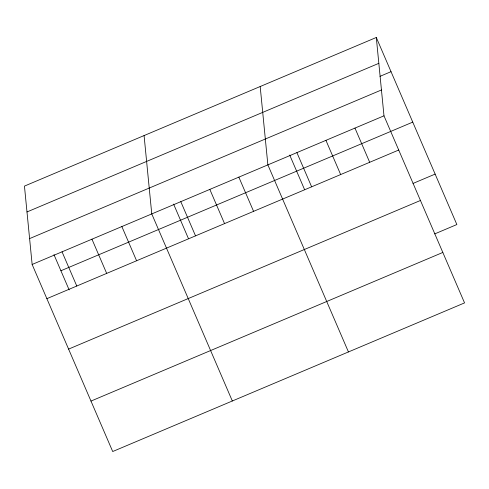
<?xml version="1.0" encoding="UTF-8"?>
<svg xmlns="http://www.w3.org/2000/svg" width="489" height="489" viewBox="0 0 489 489"><rect width="100%" height="100%" fill="white"/><g stroke="black" fill="none" stroke-linecap="round" stroke-linejoin="round"><path stroke-width="0.73" d="M376.298 37.476L24.45 186.101L32.14 264.457L112.702 451.524L464.55 302.899L383.987 115.826L376.298 37.476L456.86 224.543L434.745 233.889M26.987 211.957L378.834 63.332M379.971 76.351L391.029 71.675M29.603 238.601L381.444 89.97M32.14 264.457L383.987 115.826M60.905 270.753L412.753 122.122M46.871 298.663L398.718 150.031M413.022 183.442L435.137 174.096M68.594 349.103L420.442 200.478M90.978 401.078L442.826 252.452M354.959 128.087L369.69 162.293M325.931 140.349L340.662 174.555M296.902 152.611L311.634 186.816M289.702 155.056L304.592 189.634M348.443 351.946L267.874 164.872L260.185 86.522M238.846 177.134L253.577 211.34M209.824 189.396L224.549 223.601M180.796 201.657L195.527 235.863M173.595 204.102L188.485 238.687M232.33 400.992L151.767 213.919L144.078 135.569M121.859 226.554L136.59 260.759M91.95 239.188L106.681 273.394M62.048 251.823L76.779 286.028M53.967 254.641L69.151 289.904"/></g></svg>
